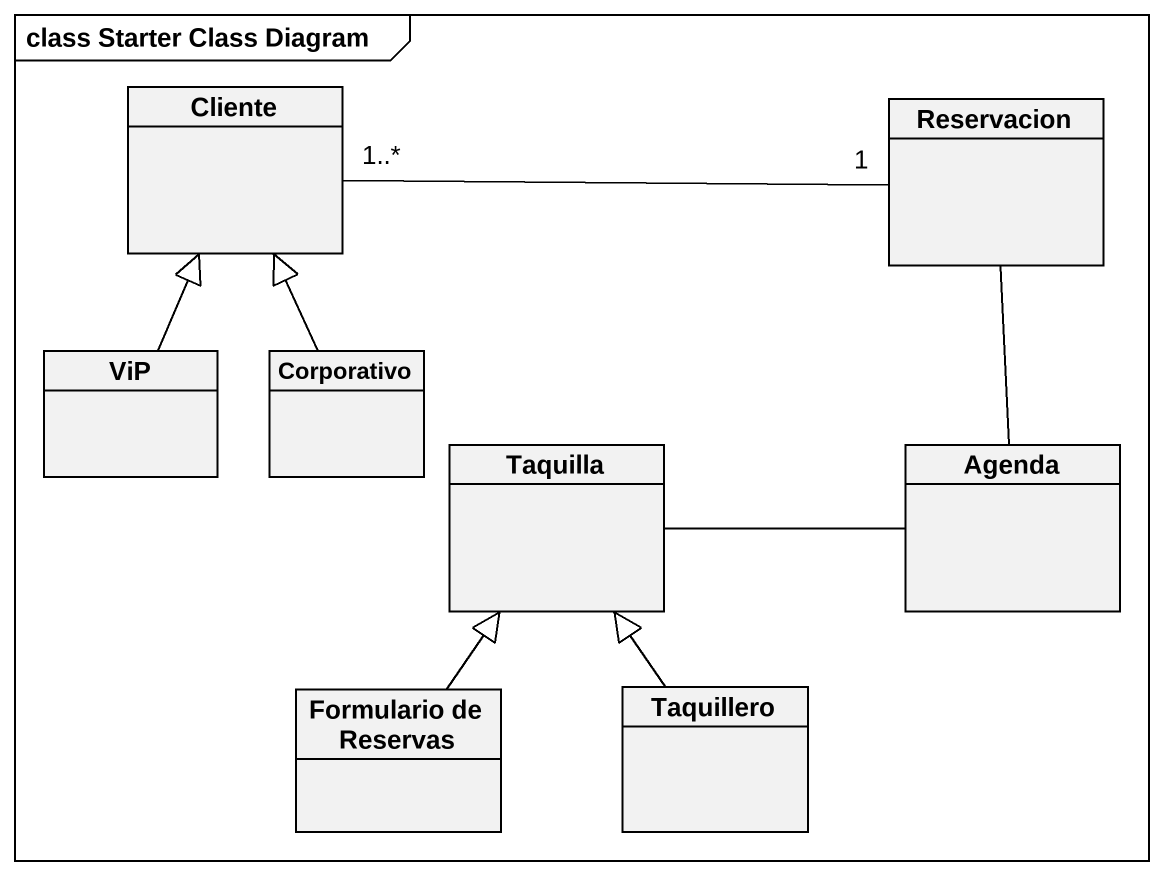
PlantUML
@startuml
mainframe class Starter Class Diagram
hide circle
hide empty members
class Cliente
class Reservacion
class ViP
class Corporativo
class Taquilla
class Agenda
class "Formulario de Reservas" as Formulario_de_Reservas
class Taquillero
Cliente "1..*" -right- "1" Reservacion
Reservacion -- Agenda
ViP -up-|> Cliente
Corporativo -up-|> Cliente
Taquilla -right- Agenda
Formulario_de_Reservas -up-|> Taquilla
Taquillero -up-|> Taquilla
@enduml
